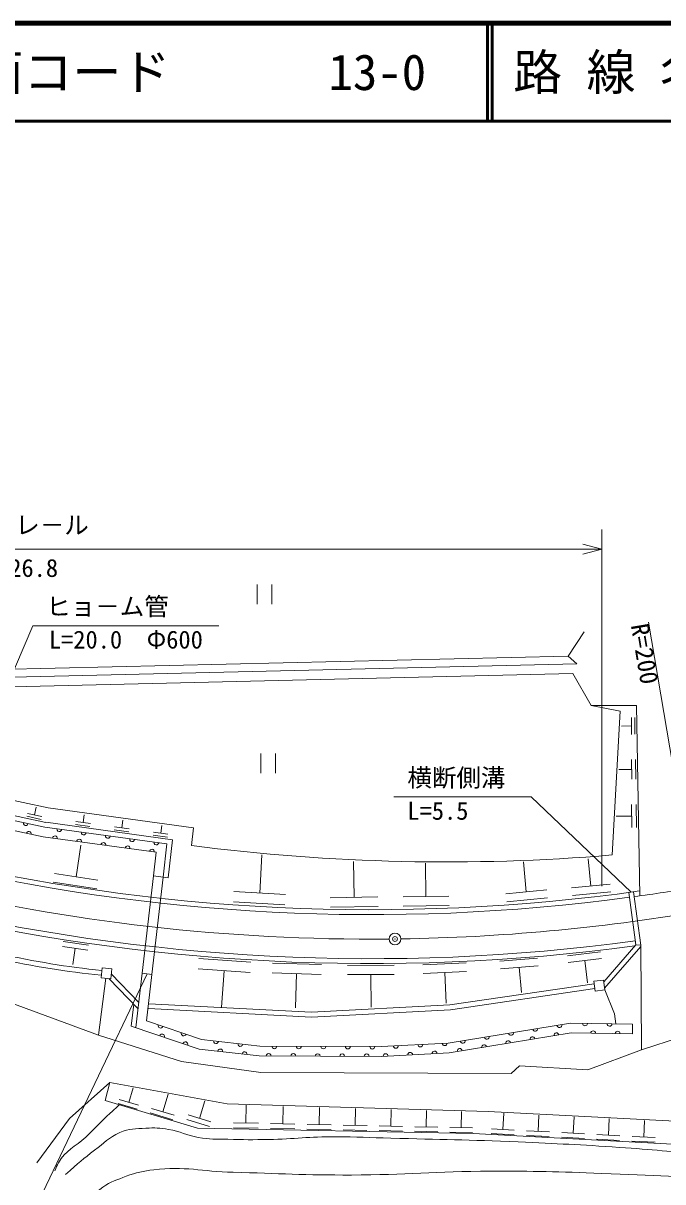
# Model space of a CAD drawing. Units: millimetres on the paper. Extents: x 40 to 680, y 20 to 380.
# Drawn here: x 130.3 to 195.7, y 261.6 to 380 of the extents above; entities that cross this region are included whole.
import ezdxf
from ezdxf.enums import TextEntityAlignment as Align

# ---------------------------------------------------------------- set-up
doc = ezdxf.new("R2010")
doc.units = ezdxf.units.MM
doc.header["$PDMODE"] = 32
doc.header["$PDSIZE"] = 0.5
for name, color, linetype, lineweight in [('M-BGD', 7, 'Continuous', 18), ('M-TTL', 2, 'Continuous', 140), ('M-TTL-LINE', 7, 'Continuous', 50)]:
    doc.layers.add(name, color=color, linetype=linetype, lineweight=lineweight)
doc.layers.add('M-TTL-TXT', color=7, linetype='Continuous')
doc.styles.add('ＭＳ ゴシック', font='')
doc.styles.get('ＭＳ ゴシック').set_extended_font_data('MS Gothic')

msp = doc.modelspace()

# ---------------------------------------------------------------- linework, layer by layer
at = {"layer": 'M-BGD'}
for p, q in [((189.426, 291.838), (189.426, 328.262)), ((189.426, 326.262), (187.494, 326.78)), ((69.664, 326.262), (189.426, 326.262)), ((187.494, 325.745), (189.426, 326.262)), ((154.247, 322.647), (154.247, 320.647)), ((155.747, 322.647), (155.747, 320.647)), ((122.969, 298.875), (131.332, 318.441)), ((131.332, 318.441), (150.332, 318.441)), ((199.199, 289.222), (194.2, 318.802)), ((186.009, 315.344), (187.649, 317.826)), ((114.27, 313.646), (186.009, 315.344)), ((186.881, 314.564), (186.009, 315.344)), ((114.788, 312.858), (186.881, 314.564)), ((114.81, 311.858), (186.491, 313.555)), ((186.491, 313.555), (188.335, 310.278)), ((188.335, 310.278), (192.97, 310.299)), ((191.321, 309.715), (188.335, 310.278)), ((192.97, 310.299), (193.3, 290.839)), ((190.485, 295.02), (191.321, 309.715)), ((192.45, 309.054), (192.478, 307.345)), ((192.791, 309.06), (192.82, 307.351)), ((192.464, 308.2), (191.434, 308.182)), ((154.626, 305.376), (154.626, 303.376)), ((156.126, 305.376), (156.126, 303.376)), ((192.459, 304.782), (192.493, 302.757)), ((192.864, 304.788), (192.898, 302.764)), ((114.995, 303.631), (132.9, 299.837)), ((192.476, 303.769), (191.181, 303.747)), ((112.026, 302.216), (132.556, 297.865)), ((113.522, 302.41), (132.66, 298.354)), ((111.84, 301.233), (132.384, 296.879)), ((132.384, 296.879), (111.861, 301.23)), ((168.207, 300.952), (182.207, 300.952)), ((182.207, 300.952), (192.423, 291.223)), ((131.51, 299.109), (131.676, 299.892)), ((132.9, 299.837), (147.733, 297.797)), ((192.469, 300.181), (192.509, 297.817)), ((192.942, 300.189), (192.982, 297.825)), ((132.182, 298.66), (130.714, 298.971)), ((132.244, 298.954), (130.776, 299.265)), ((132.642, 298.358), (145.58, 296.579)), ((137.207, 298.234), (135.72, 298.439)), ((136.464, 298.337), (136.573, 299.13)), ((140.427, 297.792), (140.536, 298.585)), ((192.489, 298.999), (190.91, 298.972)), ((132.556, 297.865), (145.028, 296.15)), ((137.166, 297.937), (135.679, 298.141)), ((141.129, 297.393), (139.643, 297.597)), ((141.17, 297.69), (139.684, 297.894)), ((145.133, 297.145), (143.647, 297.349)), ((144.39, 297.247), (144.499, 298.04)), ((147.526, 295.994), (147.733, 297.797)), ((132.384, 296.879), (143.923, 295.293)), ((135.759, 292.79), (136.238, 296.012)), ((145.092, 296.848), (143.606, 297.052)), ((144.638, 292.76), (145.028, 296.15)), ((145.135, 292.703), (145.58, 296.579)), ((143.645, 292.874), (143.923, 295.293)), ((154.496, 291.132), (154.725, 295.047)), ((164.137, 290.695), (164.078, 294.372)), ((171.479, 290.774), (171.425, 294.183)), ((181.722, 291.259), (181.425, 294.319)), ((188.31, 291.851), (188.038, 294.64)), ((137.983, 292.459), (133.535, 293.121)), ((142.504, 282.939), (143.645, 292.874)), ((143.498, 282.825), (144.638, 292.76)), ((143.645, 292.874), (145.135, 292.703)), ((137.851, 291.57), (133.402, 292.231)), ((157.119, 290.978), (151.874, 291.285)), ((183.807, 291.462), (179.638, 291.056)), ((190.272, 292.042), (186.347, 291.66)), ((190.349, 291.257), (186.424, 290.875)), ((192.675, 291.257), (193.423, 285.808)), ((157.058, 289.929), (151.812, 290.236)), ((166.575, 290.734), (161.698, 290.657)), ((173.822, 290.811), (169.135, 290.737)), ((183.888, 290.628), (179.719, 290.223)), ((192.179, 291.19), (192.912, 285.853)), ((166.59, 289.759), (161.714, 289.681)), ((173.837, 289.873), (169.15, 289.799)), ((134.347, 285.679), (136.944, 285.305)), ((134.422, 286.198), (137.019, 285.824)), ((135.645, 285.492), (135.405, 283.824)), ((192.912, 285.853), (189.64, 282.075)), ((193.424, 285.68), (189.722, 281.406)), ((193.423, 285.808), (192.912, 285.853)), ((193.483, 275.118), (193.423, 285.808)), ((148.274, 284.444), (153.602, 284.07)), ((179.016, 284.163), (182.881, 284.474)), ((185.915, 284.719), (189.312, 285.12)), ((185.996, 284.04), (189.392, 284.441)), ((187.694, 284.24), (187.962, 281.968)), ((138.299, 282.481), (138.397, 283.505)), ((138.395, 283.477), (139.389, 283.379)), ((139.295, 282.384), (139.389, 283.379)), ((141.866, 277.384), (142.504, 282.939)), ((142.504, 282.939), (143.498, 282.825)), ((148.199, 283.378), (153.527, 283.004)), ((150.863, 283.191), (150.602, 279.473)), ((155.779, 282.979), (160.766, 282.822)), ((155.81, 283.976), (160.797, 283.819)), ((163.475, 283.743), (168.216, 283.77)), ((171.147, 283.799), (175.574, 283.99)), ((171.185, 282.914), (175.612, 283.105)), ((173.398, 283.009), (173.533, 279.888)), ((179.079, 283.39), (182.943, 283.701)), ((181.011, 283.545), (181.217, 280.979)), ((128.929, 253.336), (143.001, 282.882)), ((138.045, 276.614), (138.789, 282.433)), ((138.299, 282.481), (139.295, 282.384)), ((139.09, 282.404), (142.088, 279.312)), ((139.34, 282.864), (142.161, 279.954)), ((142.952, 278.072), (143.498, 282.825)), ((158.272, 282.9), (158.162, 279.393)), ((163.481, 282.795), (168.222, 282.822)), ((165.851, 282.808), (165.871, 279.485)), ((188.658, 281.868), (173.928, 279.709)), ((188.628, 282.116), (189.62, 282.237)), ((188.628, 282.116), (188.749, 281.123)), ((189.62, 282.237), (189.741, 281.244)), ((138.045, 276.614), (125.925, 281.073)), ((188.719, 281.371), (173.977, 279.211)), ((188.749, 281.123), (189.741, 281.244)), ((190.739, 278.807), (189.741, 281.244)), ((141.382, 277.549), (141.638, 279.776)), ((159.805, 278.965), (143.167, 279.821)), ((173.928, 279.709), (159.805, 278.965)), ((159.805, 278.464), (143.141, 279.322)), ((173.977, 279.211), (159.805, 278.464)), ((190.862, 277.772), (190.739, 278.807)), ((148.321, 275.197), (141.382, 277.549)), ((142.952, 278.072), (148.541, 276.178)), ((148.541, 276.178), (142.952, 278.072)), ((173.751, 275.812), (186.22, 277.838)), ((186.22, 277.838), (173.751, 275.812)), ((186.22, 277.838), (192.572, 277.748)), ((192.572, 277.748), (186.22, 277.838)), ((192.572, 277.748), (192.558, 276.748)), ((146.513, 273.907), (138.045, 276.614)), ((148.541, 276.178), (154.496, 275.488)), ((154.496, 275.488), (148.541, 276.178)), ((166.897, 275.445), (173.751, 275.812)), ((173.751, 275.812), (166.897, 275.445)), ((186.294, 276.837), (173.858, 274.816)), ((192.558, 276.748), (186.294, 276.837)), ((193.483, 275.118), (197.468, 276.419)), ((154.437, 274.489), (148.321, 275.197)), ((154.496, 275.488), (166.897, 275.445)), ((166.897, 275.445), (154.496, 275.488)), ((173.858, 274.816), (166.922, 274.445)), ((193.483, 275.118), (188, 273.058)), ((154.612, 272.807), (146.513, 273.907)), ((166.922, 274.445), (154.437, 274.489)), ((181.045, 273.483), (180.184, 272.706)), ((188, 273.058), (181.045, 273.483)), ((180.184, 272.706), (154.612, 272.807)), ((139.182, 271.763), (135.066, 268.116)), ((138.726, 269.922), (139.182, 271.763)), ((151.188, 269.611), (139.182, 271.763)), ((141.13, 269.74), (141.574, 271.233)), ((138.726, 269.922), (148.133, 267.125)), ((140.146, 270.033), (142.114, 269.448)), ((144.612, 268.785), (145.15, 270.593)), ((148.356, 268.111), (148.894, 269.919)), ((140.029, 269.639), (141.997, 269.054)), ((143.444, 269.132), (145.78, 268.437)), ((177.824, 268.822), (151.188, 269.611)), ((153.09, 267.635), (153.126, 269.454)), ((156.847, 267.554), (156.882, 269.342)), ((160.567, 267.473), (160.602, 269.232)), ((164.25, 267.393), (164.284, 269.123)), ((167.896, 267.315), (167.93, 269.015)), ((171.506, 267.236), (171.539, 268.908)), ((175.081, 267.159), (175.113, 268.802)), ((200.278, 267.663), (177.824, 268.822)), ((135.066, 268.116), (131.752, 263.562)), ((143.305, 268.665), (145.641, 267.97)), ((147.049, 267.991), (149.385, 267.297)), ((147.188, 268.458), (149.524, 267.764)), ((151.821, 267.66), (154.36, 267.61)), ((155.597, 267.578), (158.098, 267.529)), ((179.338, 266.975), (179.427, 268.639)), ((182.919, 266.783), (183.009, 268.454)), ((186.509, 266.592), (186.599, 268.269)), ((190.107, 266.4), (190.197, 268.083)), ((193.712, 266.207), (193.803, 267.897)), ((148.133, 267.125), (176.314, 266.571)), ((151.811, 267.152), (154.35, 267.102)), ((155.587, 267.078), (158.088, 267.029)), ((159.325, 267.005), (161.789, 266.956)), ((159.335, 267.497), (161.799, 267.449)), ((163.027, 266.932), (165.454, 266.884)), ((163.036, 267.417), (165.463, 267.37)), ((166.691, 266.86), (169.082, 266.813)), ((166.701, 267.338), (169.091, 267.291)), ((170.32, 266.789), (172.674, 266.742)), ((170.329, 267.259), (172.683, 267.213)), ((173.912, 266.718), (176.231, 266.672)), ((173.921, 267.182), (176.24, 267.136)), ((176.314, 266.571), (197.946, 265.406)), ((178.149, 266.572), (180.476, 266.447)), ((178.174, 267.037), (180.501, 266.912)), ((181.727, 266.379), (184.062, 266.254)), ((181.752, 266.846), (184.087, 266.721)), ((185.338, 266.655), (187.68, 266.529)), ((188.931, 266.463), (191.282, 266.336)), ((185.312, 266.186), (187.655, 266.06)), ((188.906, 265.993), (191.257, 265.866)), ((192.508, 265.799), (194.867, 265.672)), ((192.533, 266.27), (194.892, 266.143))]:
    msp.add_line(p, q, dxfattribs=at)
msp.add_circle((168.314, 286.44), 0.6, dxfattribs=at)
for centre, radius, start, end in [((130.613, 298.277), 0.25, 168.03431, 348.03431), ((130.917, 297.191), 0.25, 348.03175, 168.03175), ((134.042, 297.661), 0.25, 172.17065, 352.17065), ((136.519, 297.32), 0.25, 172.17065, 352.17065), ((133.579, 296.715), 0.25, 352.17065, 172.17065), ((136.056, 296.375), 0.25, 352.17065, 172.17065), ((138.533, 296.034), 0.25, 352.17065, 172.17065), ((138.996, 296.98), 0.25, 172.17065, 352.17065), ((141.01, 295.693), 0.25, 352.17065, 172.17065), ((141.472, 296.639), 0.25, 172.17065, 352.17065), ((143.949, 296.299), 0.25, 172.17065, 352.17065), ((173.563, 496.388), 202.078, 262.59699, 274.80352), ((165.869, 486.425), 197, 256.46175, 278.00149), ((143.486, 295.353), 0.25, 352.17065, 172.17065), ((165.869, 486.425), 197.5, 256.46175, 277.67538), ((165.869, 486.425), 200, 256.46175, 270.52838), ((165.869, 486.425), 197.5, 277.82043, 279.59311), ((165.869, 486.425), 202, 256.46175, 277.67861), ((165.869, 486.425), 202.5, 256.46175, 277.64268), ((165.869, 486.425), 200, 270.87215, 279.59311), ((147.015, 369.038), 86.245, 250.30085, 264.24735), ((147.015, 369.038), 86.745, 250.30085, 264.24926), ((144.372, 277.591), 0.25, 161.28033, 341.28033), ((182.634, 277.255), 0.25, 189.23135, 9.23135), ((185.102, 277.656), 0.25, 189.23135, 9.23135), ((187.72, 277.817), 0.25, 179.18626, 359.18626), ((188.558, 276.805), 0.25, 359.18626, 179.18626), ((190.219, 277.781), 0.25, 179.18626, 359.18626), ((191.058, 276.769), 0.25, 359.18626, 179.18626), ((144.532, 276.481), 0.25, 341.28033, 161.28033), ((146.74, 276.789), 0.25, 161.28033, 341.28033), ((146.9, 275.679), 0.25, 341.28033, 161.28033), ((150.031, 276.006), 0.25, 173.39105, 353.39105), ((173.388, 275.792), 0.25, 183.05925, 3.05925), ((175.231, 276.052), 0.25, 189.23135, 9.23135), ((177.699, 276.453), 0.25, 189.23135, 9.23135), ((179.878, 275.794), 0.25, 9.23135, 189.23135), ((180.166, 276.854), 0.25, 189.23135, 9.23135), ((182.345, 276.195), 0.25, 9.23135, 189.23135), ((184.813, 276.596), 0.25, 9.23135, 189.23135), ((150.464, 274.949), 0.25, 353.39105, 173.39105), ((152.514, 275.718), 0.25, 173.39105, 353.39105), ((152.947, 274.661), 0.25, 353.39105, 173.39105), ((155.422, 274.485), 0.25, 359.80051, 179.80051), ((155.996, 275.483), 0.25, 179.80051, 359.80051), ((157.922, 274.477), 0.25, 359.80051, 179.80051), ((158.496, 275.475), 0.25, 179.80051, 359.80051), ((160.422, 274.468), 0.25, 359.80051, 179.80051), ((160.996, 275.466), 0.25, 179.80051, 359.80051), ((162.922, 274.459), 0.25, 359.80051, 179.80051), ((163.496, 275.457), 0.25, 179.80051, 359.80051), ((165.422, 274.45), 0.25, 359.80051, 179.80051), ((165.996, 275.448), 0.25, 179.80051, 359.80051), ((167.367, 274.469), 0.25, 3.05925, 183.05925), ((168.395, 275.525), 0.25, 183.05925, 3.05925), ((169.863, 274.602), 0.25, 3.05925, 183.05925), ((170.891, 275.659), 0.25, 183.05925, 3.05925), ((172.36, 274.736), 0.25, 3.05925, 183.05925), ((174.942, 274.992), 0.25, 9.23135, 189.23135), ((177.41, 275.393), 0.25, 9.23135, 189.23135)]:
    msp.add_arc(centre, radius, start, end, dxfattribs=at)
for points, knots in [([(140.159, 269.496), (139.58, 268.966), (139.431, 268.826), (138.97, 268.391), (138.083, 267.554), (137.617, 267.053), (136.739, 266.207), (135.656, 265.164), (134.662, 264.878), (133.949, 263.554), (133.789, 263.256), (133.702, 263.129), (133.583, 262.77)], [0, 0, 0, 0, 1, 1, 1, 2, 2, 2, 3, 3, 3, 4, 4, 4, 4]), ([(134.678, 262.379), (136.051, 263.599), (136.437, 263.956), (137.643, 264.868), (138.615, 265.603), (139.083, 266.167), (140.199, 266.66), (141.173, 267.09), (141.824, 267.057), (142.887, 267.111), (143.784, 267.157), (144.298, 267.14), (145.183, 266.991), (146.399, 266.786), (147.017, 266.385), (148.229, 266.16), (149.388, 265.945), (150.063, 266.007), (151.242, 265.973), (152.868, 265.925), (153.78, 265.925), (155.406, 265.957), (158.074, 266.008), (159.563, 266.243), (162.232, 266.235), (164.443, 266.228), (165.68, 266.154), (167.891, 266.093), (172.973, 265.952), (175.822, 265.929), (180.901, 265.707), (184.934, 265.531), (187.193, 265.419), (191.22, 265.148), (194.636, 264.917), (196.545, 264.719), (199.956, 264.426), (203.361, 264.132), (205.273, 264.017), (208.669, 263.639), (211.79, 263.292), (213.539, 263.066), (216.625, 262.483), (217.621, 262.294), (217.953, 262.239), (219.168, 261.974)], [0, 0, 0, 0, 1, 1, 1, 2, 2, 2, 3, 3, 3, 4, 4, 4, 5, 5, 5, 6, 6, 6, 7, 7, 7, 8, 8, 8, 9, 9, 9, 10, 10, 10, 11, 11, 11, 12, 12, 12, 13, 13, 13, 14, 14, 14, 15, 15, 15, 15]), ([(212.188, 260.99), (207.783, 261.433), (206.614, 261.531), (203.035, 261.801), (197.728, 262.2), (194.746, 262.29), (189.428, 262.494), (184.985, 262.664), (182.493, 262.726), (178.047, 262.72), (172.503, 262.713), (169.402, 262.346), (163.858, 262.327), (159.138, 262.311), (156.496, 262.482), (151.778, 262.607), (148.62, 262.69), (146.831, 263.243), (143.694, 262.866), (142.567, 262.731), (141.93, 262.595), (140.868, 262.199), (139.897, 261.837), (139.323, 261.656), (138.466, 261.075), (137.578, 260.472), (137.27, 260.1), (136.483, 259.171)], [0, 0, 0, 0, 1, 1, 1, 2, 2, 2, 3, 3, 3, 4, 4, 4, 5, 5, 5, 6, 6, 6, 7, 7, 7, 8, 8, 8, 9, 9, 9, 9])]:
    msp.add_open_spline(points, degree=3, knots=knots, dxfattribs=at)
msp.add_point((168.314, 286.44), dxfattribs=at)
at = {"layer": 'M-TTL'}
msp.add_line((680, 380), (40, 380), dxfattribs=at)
at = {"layer": 'M-TTL-LINE'}
for p, q in [((177.75, 380), (177.75, 370)), ((178.25, 380), (178.25, 370)), ((40, 370), (680, 370))]:
    msp.add_line(p, q, dxfattribs=at)

# ---------------------------------------------------------------- texts
at = {"layer": 'M-BGD', "style": 'ＭＳ ゴシック'}
msp.add_text('ガ－ドレ－ル', height=1.833, dxfattribs=at).set_placement((129.545, 327.262), align=Align.BOTTOM_CENTER)
for s, p in [('L=126.8', (129.545, 325.262)), ('L=20.0\u3000Φ600', (140.832, 317.941))]:
    msp.add_text(s, height=1.833, dxfattribs=at).set_placement(p, align=Align.TOP_CENTER)
for s, p in [('ヒョ－ム管', (132.707, 318.941)), ('横断側溝', (169.582, 301.452))]:
    msp.add_text(s, height=1.833, dxfattribs=at).set_placement(p, align=Align.BOTTOM_LEFT)
msp.add_text('R=200', height=1.833, rotation=279.593, dxfattribs=at).set_placement((194.2, 318.802), align=Align.TOP_LEFT)
msp.add_text('L=5.5', height=1.833, dxfattribs=at).set_placement((169.582, 300.452), align=Align.TOP_LEFT)
at = {"layer": 'M-TTL-TXT', "style": 'ＭＳ ゴシック'}
for s, p in [('図面コード', (120.38, 375)), ('13-0', (161.521, 375)), ('路 線 名', (180.38, 375))]:
    msp.add_text(s, height=3.666, dxfattribs=at).set_placement(p, align=Align.MIDDLE_LEFT)

doc.saveas('drawing.dxf')
